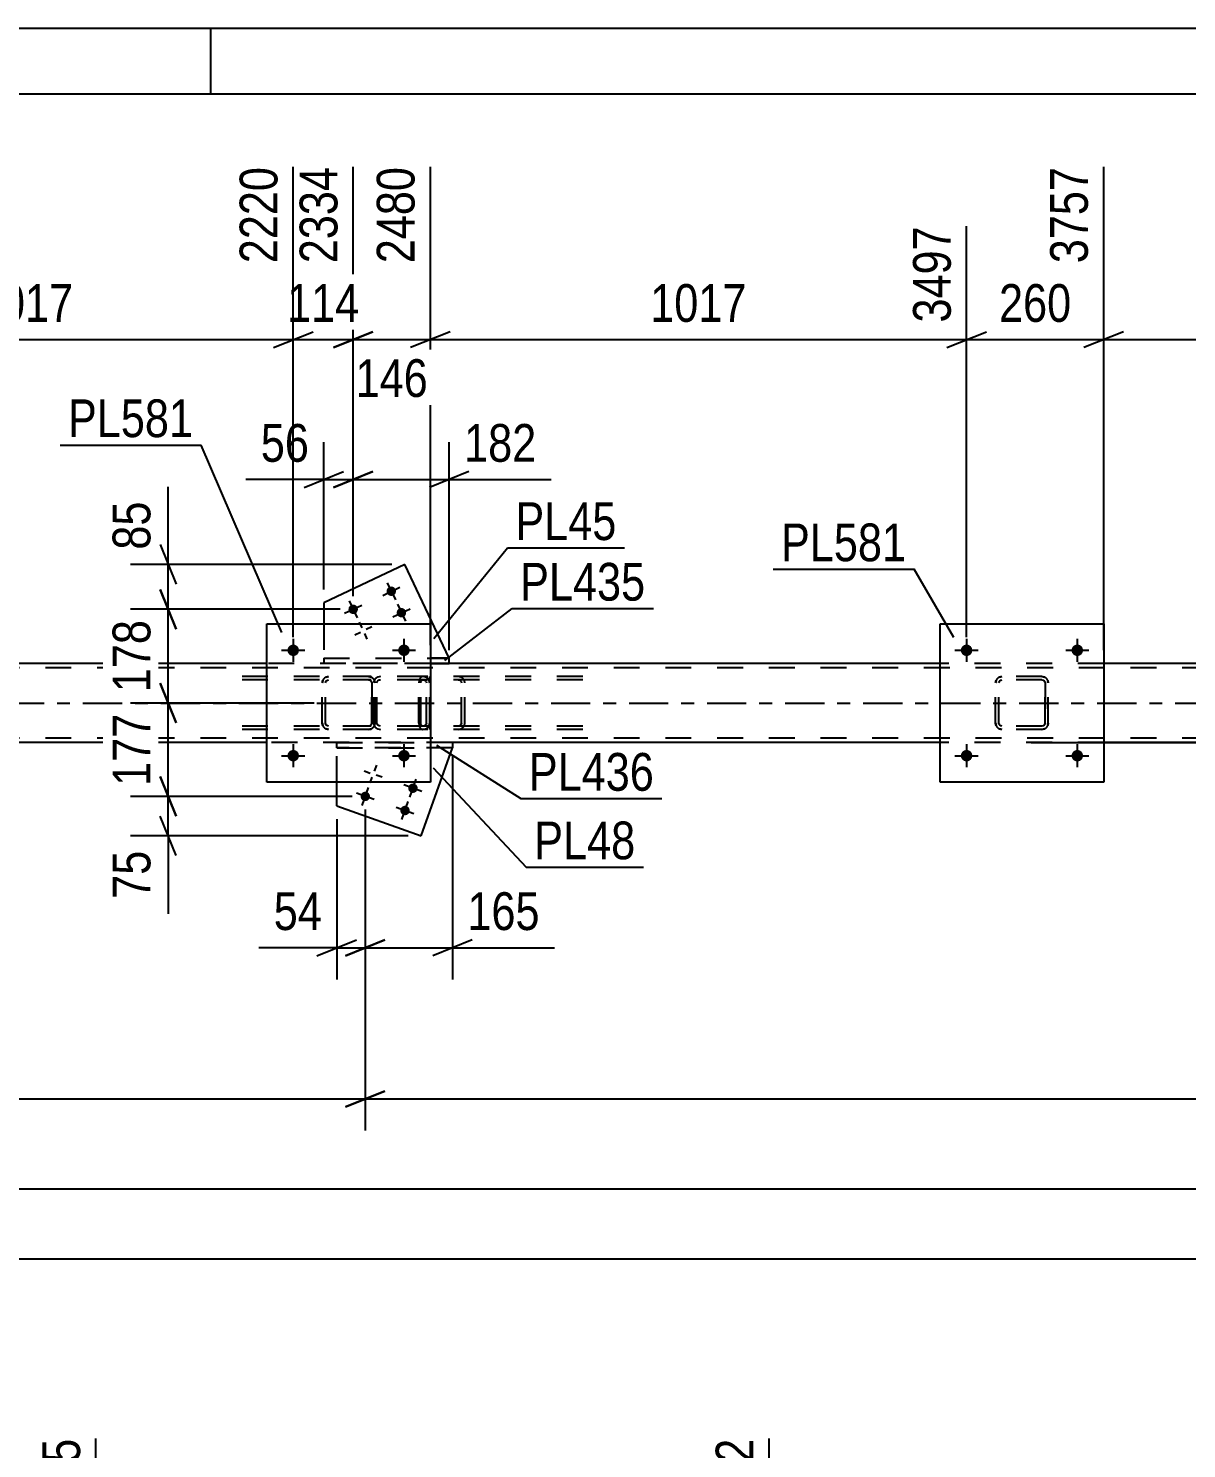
# Model space of a CAD drawing. Header units: millimetres. Extents: x -123 to 718, y -437 to 157.
# Drawn here: x 74.7 to 162.5, y 48.9 to 156.7 of the extents above; entities that cross this region are included whole.
import ezdxf

# ---------------------------------------------------------------- set-up
doc = ezdxf.new("R2010")
doc.units = ezdxf.units.MM
doc.linetypes.add('DXK_LINE_DOT2', pattern=[3.9198, 1.9599, -1.9599])
doc.linetypes.add('DXK_LINE_DOT3', pattern=[5.9187, 2.979, -0.9799, 0.9799, -0.9799])
doc.styles.add('Arial Narrow', font='ARIALN.TTF', dxfattribs={"height": 0.2})

# ---------------------------------------------------------------- blocks, each defined once
blk = doc.blocks.new('Unknown-232816598-1133')
at = {"color": 5, "linetype": 'Continuous'}
for p, q in [((718.5, 156.71), (-122.5, 156.71)), ((88.5, 151.71), (88.5, 156.71)), ((713.5, 151.71), (-117.5, 151.71))]:
    blk.add_line(p, q, dxfattribs=at)
blk = doc.blocks.new('Part-232816598-49757 - 6691')
at = {"color": 2, "linetype": 'Continuous'}
for p, q in [((92.75, 99.51), (92.75, 111.51)), ((92.75, 111.51), (105.15, 111.51)), ((105.15, 111.51), (105.15, 99.51)), ((105.15, 99.51), (92.75, 99.51))]:
    blk.add_line(p, q, dxfattribs=at)
blk = doc.blocks.new('Bolt-232816598-6723 - 6691')
at = {"linetype": 'Continuous'}
for points in [[(103.49, 99.16, -1), (104.17, 98.92, -1)], [(99.88, 98.54, -1), (100.55, 98.3, -1)], [(102.89, 97.47, -1), (103.57, 97.23, -1)]]:
    blk.add_hatch(color=1, dxfattribs=at).paths.add_polyline_path(points)
at = {"color": 1, "linetype": 'Continuous'}
for p, q in [((100.14, 100.35), (100.59, 100.19)), ((101.06, 100.79), (100.9, 100.34)), ((100.58, 99.44), (100.74, 99.89)), ((101.5, 99.87), (101.04, 100.03)), ((104.51, 98.8), (103.15, 99.29)), ((103.59, 98.37), (104.07, 99.72)), ((100.89, 98.18), (99.54, 98.66)), ((99.97, 97.74), (100.46, 99.1)), ((103.91, 97.11), (102.55, 97.59)), ((102.99, 96.67), (103.47, 98.03))]:
    blk.add_line(p, q, dxfattribs=at)
blk = doc.blocks.new('Bolt-232816598-6724 - 6691')
at = {"linetype": 'Continuous'}
for points in [[(102.51, 114.15, -1), (101.86, 113.84, -1)], [(99.62, 112.78, -1), (98.97, 112.47, -1)], [(103.28, 112.52, -1), (102.63, 112.21, -1)]]:
    blk.add_hatch(color=1, dxfattribs=at).paths.add_polyline_path(points)
at = {"color": 1, "linetype": 'Continuous'}
for p, q in [((101.54, 113.68), (102.84, 114.3)), ((101.88, 114.64), (102.5, 113.34)), ((98.99, 113.27), (99.6, 111.97)), ((98.65, 112.32), (99.95, 112.93)), ((102.31, 112.06), (103.61, 112.67)), ((102.65, 113.02), (103.27, 111.71)), ((99.76, 111.65), (99.96, 111.21)), ((100.72, 111.3), (100.28, 111.1)), ((99.42, 110.69), (99.85, 110.89)), ((100.37, 110.35), (100.17, 110.78))]:
    blk.add_line(p, q, dxfattribs=at)
blk = doc.blocks.new('Part-232816598-6920 - 6691')
at = {"color": 7, "linetype": 'DXK_LINE_DOT2'}
for p, q in [((104.3, 107.22), (104.28, 107.03)), ((104.28, 103.99), (104.28, 107.03)), ((104.36, 107.37), (104.3, 107.22)), ((104.45, 107.48), (104.36, 107.37)), ((104.42, 107.03), (104.43, 107.13)), ((104.42, 103.99), (104.42, 107.03)), ((104.43, 107.13), (104.46, 107.2)), ((104.55, 107.51), (104.45, 107.48)), ((104.46, 107.2), (104.5, 107.26)), ((104.5, 107.26), (104.55, 107.27)), ((116.71, 107.51), (104.55, 107.51)), ((116.71, 107.27), (104.55, 107.27)), ((105.1, 107.27), (105.1, 107.51)), ((107.46, 107.48), (107.27, 107.51)), ((107.27, 107.27), (107.36, 107.26)), ((107.36, 107.26), (107.45, 107.2)), ((107.45, 107.2), (107.5, 107.13)), ((107.5, 107.13), (107.52, 107.03)), ((107.52, 103.99), (107.52, 107.03)), ((107.77, 107.03), (107.73, 107.22)), ((107.77, 103.99), (107.77, 107.03)), ((104.28, 103.99), (104.3, 103.81)), ((104.3, 103.81), (104.36, 103.65)), ((104.36, 103.65), (104.45, 103.55)), ((104.43, 103.9), (104.42, 103.99)), ((104.46, 103.82), (104.43, 103.9)), ((104.45, 103.55), (104.55, 103.51)), ((104.5, 103.77), (104.46, 103.82)), ((104.55, 103.75), (104.5, 103.77)), ((116.71, 103.75), (104.55, 103.75)), ((116.71, 103.51), (104.55, 103.51)), ((105.1, 103.51), (105.1, 103.75)), ((107.36, 103.77), (107.27, 103.75)), ((107.27, 103.51), (107.46, 103.55)), ((107.45, 103.82), (107.36, 103.77)), ((107.5, 103.9), (107.45, 103.82)), ((107.52, 103.99), (107.5, 103.9)), ((107.73, 103.81), (107.77, 103.99))]:
    blk.add_line(p, q, dxfattribs=at)
for centre, start, end in [((107.28, 107.02), 23.8494, 68.8059), ((107.28, 104.01), 291.1941, 336.1506)]:
    blk.add_arc(centre, 0.492, start, end, dxfattribs=at)
blk = doc.blocks.new('Part-232816598-6743 - 6691')
at = {"color": 7, "linetype": 'DXK_LINE_DOT2'}
for p in [(106.83, 102.11), (98.05, 99.51)]:
    blk.add_line(p, (98.05, 102.11), dxfattribs=at)
at = {"color": 2, "linetype": 'Continuous'}
for p, q in [((104.46, 95.43), (106.83, 102.11)), ((98.05, 97.7), (98.05, 99.51)), ((98.05, 97.7), (104.46, 95.43))]:
    blk.add_line(p, q, dxfattribs=at)
blk = doc.blocks.new('Part-232816598-6748 - 6691')
at = {"color": 2, "linetype": 'Continuous'}
for p, q in [((103.22, 116.03), (97.07, 113.12)), ((106.58, 108.91), (103.22, 116.03)), ((97.07, 113.12), (97.07, 111.51))]:
    blk.add_line(p, q, dxfattribs=at)
at = {"color": 7, "linetype": 'DXK_LINE_DOT2'}
for p, q in [((97.07, 111.51), (97.07, 108.91)), ((97.07, 108.91), (106.58, 108.91))]:
    blk.add_line(p, q, dxfattribs=at)
blk = doc.blocks.new('Part-232816598-6881 - 6691')
at = {"color": 7, "linetype": 'DXK_LINE_DOT2'}
for p, q in [((98.05, 102.11), (98.05, 102.51)), ((98.05, 102.51), (105.15, 102.51)), ((98.05, 102.11), (105.15, 102.11))]:
    blk.add_line(p, q, dxfattribs=at)
at = {"color": 2, "linetype": 'Continuous'}
for p, q in [((106.83, 102.51), (105.15, 102.51)), ((106.83, 102.51), (106.83, 102.11)), ((106.83, 102.11), (105.15, 102.11))]:
    blk.add_line(p, q, dxfattribs=at)
blk = doc.blocks.new('Part-232816598-6886 - 6691')
at = {"color": 7, "linetype": 'DXK_LINE_DOT2'}
for p, q in [((97.07, 108.91), (97.07, 108.51)), ((97.07, 108.91), (105.15, 108.91)), ((105.15, 108.51), (97.07, 108.51))]:
    blk.add_line(p, q, dxfattribs=at)
at = {"color": 2, "linetype": 'Continuous'}
for p, q in [((106.58, 108.91), (105.15, 108.91)), ((106.58, 108.51), (106.58, 108.91)), ((105.15, 108.51), (106.58, 108.51))]:
    blk.add_line(p, q, dxfattribs=at)
blk = doc.blocks.new('Part-232816598-49758 - 6691')
at = {"color": 7, "linetype": 'DXK_LINE_DOT2'}
for p, q in [((148.03, 107.03), (148.07, 107.22)), ((148.07, 107.22), (148.03, 107.03)), ((148.03, 103.99), (148.03, 107.03)), ((148.03, 103.99), (148.03, 107.03)), ((148.27, 107.03), (148.29, 107.12)), ((148.27, 103.99), (148.27, 107.03)), ((148.27, 103.99), (148.27, 107.03)), ((148.29, 107.12), (148.34, 107.2)), ((148.33, 107.48), (148.51, 107.51)), ((148.51, 107.51), (148.33, 107.48)), ((148.34, 107.2), (148.42, 107.25)), ((148.42, 107.25), (148.51, 107.27)), ((151.55, 107.51), (148.51, 107.51)), ((151.55, 107.27), (148.51, 107.27)), ((151.55, 107.51), (151.73, 107.48)), ((151.73, 107.48), (151.55, 107.51)), ((151.55, 107.27), (151.64, 107.25)), ((151.64, 107.25), (151.72, 107.2)), ((151.72, 107.2), (151.77, 107.12)), ((151.77, 107.12), (151.79, 107.03)), ((151.79, 103.99), (151.79, 107.03)), ((151.79, 107.03), (151.79, 103.99)), ((151.99, 107.22), (152.03, 107.03)), ((152.03, 107.03), (151.99, 107.22)), ((152.03, 103.99), (152.03, 107.03)), ((152.03, 103.99), (152.03, 107.03)), ((148.07, 103.81), (148.03, 103.99)), ((148.03, 103.99), (148.07, 103.81)), ((148.29, 103.9), (148.27, 103.99)), ((148.34, 103.82), (148.29, 103.9)), ((148.51, 103.51), (148.33, 103.55)), ((148.33, 103.55), (148.51, 103.51)), ((148.42, 103.77), (148.34, 103.82)), ((148.51, 103.75), (148.42, 103.77)), ((151.55, 103.75), (148.51, 103.75)), ((151.55, 103.51), (148.51, 103.51)), ((151.64, 103.77), (151.55, 103.75)), ((151.73, 103.55), (151.55, 103.51)), ((151.55, 103.51), (151.73, 103.55)), ((151.72, 103.82), (151.64, 103.77)), ((151.77, 103.9), (151.72, 103.82)), ((151.79, 103.99), (151.77, 103.9)), ((152.03, 103.99), (151.99, 103.81)), ((151.99, 103.81), (152.03, 103.99))]:
    blk.add_line(p, q, dxfattribs=at)
at = {"color": 7, "linetype": 'DXK_LINE_DOT3'}
blk.add_line((150.03, 105.51), (150.03, 105.51), dxfattribs=at)
at = {"color": 7, "linetype": 'DXK_LINE_DOT2'}
for centre, start, end in [((148.51, 107.03), 112.5, 157.5), ((148.51, 107.03), 112.5, 157.5), ((151.55, 107.03), 22.5, 67.5), ((151.55, 107.03), 22.5, 67.5), ((148.51, 103.99), 202.5, 247.5), ((148.51, 103.99), 202.5, 247.5), ((151.55, 103.99), 292.5, 337.5), ((151.55, 103.99), 292.5, 337.5)]:
    blk.add_arc(centre, 0.48, start, end, dxfattribs=at)
blk = doc.blocks.new('Part-232816598-49756 - 6691')
at = {"color": 7, "linetype": 'DXK_LINE_DOT2'}
for p, q in [((96.95, 107.03), (96.99, 107.22)), ((96.99, 107.22), (96.95, 107.03)), ((96.95, 103.99), (96.95, 107.03)), ((96.95, 103.99), (96.95, 107.03)), ((97.19, 107.03), (97.21, 107.12)), ((97.19, 103.99), (97.19, 107.03)), ((97.19, 103.99), (97.19, 107.03)), ((97.21, 107.12), (97.26, 107.2)), ((97.25, 107.48), (97.43, 107.51)), ((97.43, 107.51), (97.25, 107.48)), ((97.26, 107.2), (97.34, 107.25)), ((97.34, 107.25), (97.43, 107.27)), ((100.47, 107.51), (97.43, 107.51)), ((100.47, 107.27), (97.43, 107.27)), ((100.47, 107.51), (100.65, 107.48)), ((100.65, 107.48), (100.47, 107.51)), ((100.47, 107.27), (100.56, 107.25)), ((100.56, 107.25), (100.64, 107.2)), ((100.64, 107.2), (100.69, 107.12)), ((100.69, 107.12), (100.71, 107.03)), ((100.71, 103.99), (100.71, 107.03)), ((100.71, 107.03), (100.71, 103.99)), ((100.91, 107.22), (100.95, 107.03)), ((100.95, 107.03), (100.91, 107.22)), ((100.95, 103.99), (100.95, 107.03)), ((100.95, 103.99), (100.95, 107.03)), ((96.99, 103.81), (96.95, 103.99)), ((96.95, 103.99), (96.99, 103.81)), ((97.21, 103.9), (97.19, 103.99)), ((97.26, 103.82), (97.21, 103.9)), ((97.43, 103.51), (97.25, 103.55)), ((97.25, 103.55), (97.43, 103.51)), ((97.34, 103.77), (97.26, 103.82)), ((97.43, 103.75), (97.34, 103.77)), ((100.47, 103.75), (97.43, 103.75)), ((100.47, 103.51), (97.43, 103.51)), ((100.56, 103.77), (100.47, 103.75)), ((100.65, 103.55), (100.47, 103.51)), ((100.47, 103.51), (100.65, 103.55)), ((100.64, 103.82), (100.56, 103.77)), ((100.69, 103.9), (100.64, 103.82)), ((100.71, 103.99), (100.69, 103.9)), ((100.95, 103.99), (100.91, 103.81)), ((100.91, 103.81), (100.95, 103.99))]:
    blk.add_line(p, q, dxfattribs=at)
at = {"color": 7, "linetype": 'DXK_LINE_DOT3'}
blk.add_line((98.95, 105.51), (98.95, 105.51), dxfattribs=at)
at = {"color": 7, "linetype": 'DXK_LINE_DOT2'}
for centre, start, end in [((97.43, 107.03), 112.5, 157.5), ((97.43, 107.03), 112.5, 157.5), ((100.47, 107.03), 22.5, 67.5), ((100.47, 107.03), 22.5, 67.5), ((97.43, 103.99), 202.5, 247.5), ((97.43, 103.99), 202.5, 247.5), ((100.47, 103.99), 292.5, 337.5), ((100.47, 103.99), 292.5, 337.5)]:
    blk.add_arc(centre, 0.48, start, end, dxfattribs=at)
blk = doc.blocks.new('Part-232816598-6810 - 6691')
at = {"color": 7, "linetype": 'DXK_LINE_DOT2'}
for p, q in [((293.5, 108.19), (5.93, 108.19)), ((106.58, 108.51), (92.75, 108.51)), ((156.23, 108.51), (143.83, 108.51)), ((293.5, 102.83), (5.93, 102.83)), ((106.83, 102.51), (92.75, 102.51)), ((156.23, 102.51), (143.83, 102.51))]:
    blk.add_line(p, q, dxfattribs=at)
at = {"color": 2, "linetype": 'Continuous'}
for p, q in [((92.75, 108.51), (54.07, 108.51)), ((143.83, 108.51), (106.58, 108.51)), ((194.91, 108.51), (156.23, 108.51)), ((92.75, 102.51), (54.07, 102.51)), ((143.83, 102.51), (106.83, 102.51)), ((194.91, 102.51), (156.23, 102.51))]:
    blk.add_line(p, q, dxfattribs=at)
at = {"color": 7, "linetype": 'DXK_LINE_DOT3'}
blk.add_line((-4.07, 105.51), (303.5, 105.51), dxfattribs=at)
blk = doc.blocks.new('Part-232816598-6928 - 6691')
at = {"color": 7, "linetype": 'DXK_LINE_DOT2'}
for p, q in [((104.59, 107.51), (90.33, 107.51)), ((104.59, 107.27), (90.33, 107.27)), ((100.88, 107.22), (100.84, 107.03)), ((100.84, 103.99), (100.84, 107.03)), ((101.1, 107.03), (101.12, 107.13)), ((101.1, 103.99), (101.1, 107.03)), ((101.12, 107.13), (101.17, 107.2)), ((101.36, 107.51), (101.16, 107.48)), ((101.17, 107.2), (101.26, 107.26)), ((101.26, 107.26), (101.36, 107.27)), ((104.79, 107.48), (104.59, 107.51)), ((104.59, 107.27), (104.69, 107.26)), ((104.69, 107.26), (104.77, 107.2)), ((104.77, 107.2), (104.83, 107.13)), ((104.83, 107.13), (104.85, 107.03)), ((104.85, 103.99), (104.85, 107.03)), ((105.1, 107.03), (105.06, 107.22)), ((105.1, 103.99), (105.1, 107.03)), ((104.59, 103.75), (90.33, 103.75)), ((104.59, 103.51), (90.33, 103.51)), ((100.84, 103.99), (100.88, 103.81)), ((101.12, 103.9), (101.1, 103.99)), ((101.17, 103.82), (101.12, 103.9)), ((101.16, 103.55), (101.36, 103.51)), ((101.26, 103.77), (101.17, 103.82)), ((101.36, 103.75), (101.26, 103.77)), ((104.69, 103.77), (104.59, 103.75)), ((104.59, 103.51), (104.79, 103.55)), ((104.77, 103.82), (104.69, 103.77)), ((104.83, 103.9), (104.77, 103.82)), ((104.85, 103.99), (104.83, 103.9)), ((105.06, 103.81), (105.1, 103.99))]:
    blk.add_line(p, q, dxfattribs=at)
for centre, start, end in [((101.34, 107.01), 110.7583, 155.68), ((104.61, 107.01), 24.32, 69.2417), ((101.34, 104.01), 204.32, 249.2417), ((104.61, 104.01), 290.7583, 335.68)]:
    blk.add_arc(centre, 0.496, start, end, dxfattribs=at)
blk = doc.blocks.new('Part-232816598-49759 - 6691')
at = {"color": 2, "linetype": 'Continuous'}
for p, q in [((143.83, 99.51), (143.83, 111.51)), ((143.83, 111.51), (156.23, 111.51)), ((156.23, 111.51), (156.23, 99.51)), ((156.23, 99.51), (143.83, 99.51))]:
    blk.add_line(p, q, dxfattribs=at)
blk = doc.blocks.new('Bolt-232816598-49782 - 6691')
at = {"linetype": 'Continuous'}
for points in [[(95.19, 101.51, -1), (94.31, 101.51, -1)], [(103.59, 101.51, -1), (102.71, 101.51, -1)]]:
    blk.add_hatch(color=1, dxfattribs=at).paths.add_polyline_path(points)
at = {"color": 1, "linetype": 'Continuous'}
for p, q in [((93.87, 101.51), (95.63, 101.51)), ((94.75, 102.39), (94.75, 100.63)), ((102.27, 101.51), (104.03, 101.51)), ((103.15, 102.39), (103.15, 100.63))]:
    blk.add_line(p, q, dxfattribs=at)
blk = doc.blocks.new('Bolt-232816598-49783 - 6691')
at = {"linetype": 'Continuous'}
for points in [[(95.19, 109.51, -1), (94.31, 109.51, -1)], [(103.59, 109.51, -1), (102.71, 109.51, -1)]]:
    blk.add_hatch(color=1, dxfattribs=at).paths.add_polyline_path(points)
at = {"color": 1, "linetype": 'Continuous'}
for p, q in [((94.75, 110.39), (94.75, 108.63)), ((103.15, 110.39), (103.15, 108.63)), ((93.87, 109.51), (95.63, 109.51)), ((102.27, 109.51), (104.03, 109.51))]:
    blk.add_line(p, q, dxfattribs=at)
blk = doc.blocks.new('Bolt-232816598-49784 - 6691')
at = {"linetype": 'Continuous'}
for points in [[(146.27, 101.51, -1), (145.39, 101.51, -1)], [(154.67, 101.51, -1), (153.79, 101.51, -1)]]:
    blk.add_hatch(color=1, dxfattribs=at).paths.add_polyline_path(points)
at = {"color": 1, "linetype": 'Continuous'}
for p, q in [((144.95, 101.51), (146.71, 101.51)), ((145.83, 102.39), (145.83, 100.63)), ((153.35, 101.51), (155.11, 101.51)), ((154.23, 102.39), (154.23, 100.63))]:
    blk.add_line(p, q, dxfattribs=at)
blk = doc.blocks.new('Bolt-232816598-49785 - 6691')
at = {"linetype": 'Continuous'}
for points in [[(146.27, 109.51, -1), (145.39, 109.51, -1)], [(154.67, 109.51, -1), (153.79, 109.51, -1)]]:
    blk.add_hatch(color=1, dxfattribs=at).paths.add_polyline_path(points)
at = {"color": 1, "linetype": 'Continuous'}
for p, q in [((145.83, 110.39), (145.83, 108.63)), ((154.23, 110.39), (154.23, 108.63)), ((144.95, 109.51), (146.71, 109.51)), ((153.35, 109.51), (155.11, 109.51))]:
    blk.add_line(p, q, dxfattribs=at)
blk = doc.blocks.new('StraightDimension-232816598-64156 - 6691')
at = {"color": 7, "linetype": 'Continuous'}
for p, q in [((105.15, 109.91), (105.15, 146.2)), ((145.83, 110.51), (145.83, 141.7)), ((106.65, 133.69), (103.65, 132.49)), ((144.33, 132.49), (147.33, 133.69)), ((105.15, 133.09), (145.83, 133.09))]:
    blk.add_line(p, q, dxfattribs=at)
at = {"color": 0}
blk.add_wipeout([(129.75, 133.84), (129.75, 138.04), (121.23, 138.04), (121.23, 133.84)], dxfattribs=at)
at = {"color": 3, "style": 'Arial Narrow'}
blk.add_text('1017', height=2.863, dxfattribs=at).set_placement((121.83, 134.44))
at = {"color": 0, "linetype": 'Continuous'}
blk.add_wipeout([(145.23, 142.3), (141.03, 142.3), (141.03, 133.79), (145.23, 133.79)], dxfattribs=at)
at = {"color": 3, "linetype": 'Continuous', "style": 'Arial Narrow'}
blk.add_text('3497', height=2.863, rotation=90.0002, dxfattribs=at).set_placement((144.63, 134.39))
blk = doc.blocks.new('StraightDimension-232816598-13494 - 6691')
at = {"color": 7, "linetype": 'Continuous'}
for p, q in [((100.21, 97.42), (100.21, 73.06)), ((101.71, 76.06), (98.71, 74.86)), ((100.21, 75.46), (661.75, 75.46))]:
    blk.add_line(p, q, dxfattribs=at)
blk = doc.blocks.new('StraightDimension-232816598-7071 - 6691')
at = {"color": 7, "linetype": 'Continuous'}
for p, q in [((99.3, 113.62), (99.3, 125.32)), ((106.58, 109.51), (106.58, 125.32)), ((97.8, 121.87), (100.8, 123.07)), ((108.08, 123.07), (105.08, 121.87)), ((99.3, 122.47), (106.58, 122.47)), ((106.58, 122.47), (114.32, 122.47)), ((106.58, 122.47), (114.32, 122.47))]:
    blk.add_line(p, q, dxfattribs=at)
at = {"color": 0}
blk.add_wipeout([(113.79, 123.22), (113.79, 127.42), (107.11, 127.42), (107.11, 123.22)], dxfattribs=at)
at = {"color": 3, "style": 'Arial Narrow'}
blk.add_text('182', height=2.863, dxfattribs=at).set_placement((107.71, 123.82))
blk = doc.blocks.new('StraightDimension-232816598-7081 - 6691')
at = {"color": 7, "linetype": 'Continuous'}
for p, q in [((97.07, 114.12), (97.07, 125.32)), ((99.3, 113.62), (99.3, 125.32)), ((95.57, 121.87), (98.57, 123.07)), ((100.8, 123.07), (97.8, 121.87)), ((97.07, 122.47), (91.16, 122.47)), ((97.07, 122.47), (91.16, 122.47)), ((97.07, 122.47), (99.3, 122.47))]:
    blk.add_line(p, q, dxfattribs=at)
at = {"color": 0}
blk.add_wipeout([(96.55, 123.22), (96.55, 127.42), (91.69, 127.42), (91.69, 123.22)], dxfattribs=at)
at = {"color": 3, "style": 'Arial Narrow'}
blk.add_text('56', height=2.863, dxfattribs=at).set_placement((92.29, 123.82))
blk = doc.blocks.new('StraightDimension-232816598-7092 - 6691')
at = {"color": 7, "linetype": 'Continuous'}
for p, q in [((100.21, 97.42), (100.21, 84.53)), ((98.05, 96.7), (98.05, 84.53)), ((96.55, 86.33), (99.55, 87.53)), ((101.71, 87.53), (98.71, 86.33)), ((98.05, 86.93), (92.14, 86.93)), ((98.05, 86.93), (92.14, 86.93)), ((98.05, 86.93), (100.21, 86.93))]:
    blk.add_line(p, q, dxfattribs=at)
at = {"color": 0}
blk.add_wipeout([(97.53, 87.68), (97.53, 91.88), (92.67, 91.88), (92.67, 87.68)], dxfattribs=at)
at = {"color": 3, "style": 'Arial Narrow'}
blk.add_text('54', height=2.863, dxfattribs=at).set_placement((93.27, 88.28))
blk = doc.blocks.new('StraightDimension-232816598-7102 - 6691')
at = {"color": 7, "linetype": 'Continuous'}
for p, q in [((106.83, 101.51), (106.83, 84.53)), ((100.21, 97.42), (100.21, 84.53)), ((98.71, 86.33), (101.71, 87.53)), ((108.33, 87.53), (105.33, 86.33)), ((100.21, 86.93), (106.83, 86.93)), ((106.83, 86.93), (114.57, 86.93)), ((106.83, 86.93), (114.57, 86.93))]:
    blk.add_line(p, q, dxfattribs=at)
at = {"color": 0}
blk.add_wipeout([(114.04, 87.68), (114.04, 91.88), (107.36, 91.88), (107.36, 87.68)], dxfattribs=at)
at = {"color": 3, "style": 'Arial Narrow'}
blk.add_text('165', height=2.863, dxfattribs=at).set_placement((107.96, 88.28))
blk = doc.blocks.new('StraightDimension-232816598-7278 - 6691')
at = {"color": 7, "linetype": 'Continuous'}
blk.add_line((5.13, 63.32), (661.75, 63.32), dxfattribs=at)
blk = doc.blocks.new('StraightDimension-232816598-13380 - 6691')
at = {"color": 7, "linetype": 'Continuous'}
blk.add_line((5.93, 68.64), (661.75, 68.64), dxfattribs=at)
blk = doc.blocks.new('StraightDimension-232816598-13495 - 6691')
at = {"color": 7, "linetype": 'Continuous'}
for p, q in [((100.21, 97.42), (100.21, 73.06)), ((14.12, 91.3), (14.12, 73.06)), ((15.62, 76.06), (12.62, 74.86)), ((14.12, 75.46), (100.21, 75.46)), ((98.71, 74.86), (101.71, 76.06))]:
    blk.add_line(p, q, dxfattribs=at)
at = {"color": 0}
blk.add_wipeout([(61.43, 76.21), (61.43, 80.41), (52.91, 80.41), (52.91, 76.21)], dxfattribs=at)
at = {"color": 3, "style": 'Arial Narrow'}
blk.add_text('2152', height=2.863, dxfattribs=at).set_placement((53.51, 76.81))
blk = doc.blocks.new('StraightDimension-232816598-13564 - 6691')
at = {"color": 7, "linetype": 'Continuous'}
for p, q in [((288.47, 104.01), (289.67, 101.01)), ((289.67, 100.61), (288.47, 103.61)), ((150.72, 102.51), (291.47, 102.51)), ((289.07, 102.11), (289.07, 102.51)), ((292.5, 102.11), (286.22, 102.11)), ((289.07, 102.11), (289.07, 96.21)), ((289.07, 102.11), (289.07, 96.21))]:
    blk.add_line(p, q, dxfattribs=at)
at = {"color": 0}
blk.add_wipeout([(288.32, 101.59), (284.12, 101.59), (284.12, 96.73), (288.32, 96.73)], dxfattribs=at)
at = {"color": 3, "style": 'Arial Narrow'}
blk.add_text('10', height=2.863, rotation=90.0002, dxfattribs=at).set_placement((287.72, 97.33))
blk = doc.blocks.new('StraightDimension-232816598-48650 - 6691')
at = {"color": 7, "linetype": 'Continuous'}
for p, q in [((85.26, 116.03), (85.26, 121.93)), ((85.26, 116.03), (85.26, 121.93)), ((84.66, 117.53), (85.86, 114.53)), ((102.22, 116.03), (82.41, 116.03)), ((85.26, 112.62), (85.26, 116.03)), ((85.86, 111.12), (84.66, 114.12)), ((98.3, 112.62), (82.41, 112.62))]:
    blk.add_line(p, q, dxfattribs=at)
at = {"color": 0}
blk.add_wipeout([(84.51, 121.41), (80.31, 121.41), (80.31, 116.55), (84.51, 116.55)], dxfattribs=at)
at = {"color": 3, "style": 'Arial Narrow'}
blk.add_text('85', height=2.863, rotation=90.0002, dxfattribs=at).set_placement((83.91, 117.15))
blk = doc.blocks.new('StraightDimension-232816598-48651 - 6691')
at = {"color": 7, "linetype": 'Continuous'}
for p, q in [((84.66, 114.12), (85.86, 111.12)), ((98.3, 112.62), (82.41, 112.62)), ((85.26, 105.51), (85.26, 112.62)), ((85.86, 104.01), (84.66, 107.01)), ((96.34, 105.51), (82.41, 105.51))]:
    blk.add_line(p, q, dxfattribs=at)
at = {"color": 0}
blk.add_wipeout([(84.51, 112.41), (80.31, 112.41), (80.31, 105.73), (84.51, 105.73)], dxfattribs=at)
at = {"color": 3, "style": 'Arial Narrow'}
blk.add_text('178', height=2.863, rotation=90.0002, dxfattribs=at).set_placement((83.91, 106.33))
blk = doc.blocks.new('StraightDimension-232816598-48652 - 6691')
at = {"color": 7, "linetype": 'Continuous'}
for p, q in [((84.66, 107.01), (85.86, 104.01)), ((96.34, 105.51), (82.41, 105.51)), ((85.26, 98.42), (85.26, 105.51)), ((85.86, 96.92), (84.66, 99.92)), ((99.21, 98.42), (82.41, 98.42))]:
    blk.add_line(p, q, dxfattribs=at)
at = {"color": 0}
blk.add_wipeout([(84.51, 105.31), (80.31, 105.31), (80.31, 98.62), (84.51, 98.62)], dxfattribs=at)
at = {"color": 3, "style": 'Arial Narrow'}
blk.add_text('177', height=2.863, rotation=90.0002, dxfattribs=at).set_placement((83.91, 99.22))
blk = doc.blocks.new('StraightDimension-232816598-48653 - 6691')
at = {"color": 7, "linetype": 'Continuous'}
for p, q in [((84.66, 99.92), (85.86, 96.92)), ((99.21, 98.42), (82.41, 98.42)), ((85.26, 95.43), (85.26, 98.42)), ((85.86, 93.93), (84.66, 96.93)), ((103.46, 95.43), (82.41, 95.43)), ((85.26, 95.43), (85.26, 89.52)), ((85.26, 95.43), (85.26, 89.52))]:
    blk.add_line(p, q, dxfattribs=at)
at = {"color": 0}
blk.add_wipeout([(84.51, 94.9), (80.31, 94.9), (80.31, 90.05), (84.51, 90.05)], dxfattribs=at)
at = {"color": 3, "style": 'Arial Narrow'}
blk.add_text('75', height=2.863, rotation=90.0002, dxfattribs=at).set_placement((83.91, 90.65))
blk = doc.blocks.new('StraightDimension-232816598-64154 - 6691')
at = {"color": 7, "linetype": 'Continuous'}
for p, q in [((156.23, 109.51), (156.23, 146.2)), ((196.91, 110.51), (196.91, 141.7)), ((157.73, 133.69), (154.73, 132.49)), ((195.41, 132.49), (198.41, 133.69)), ((156.23, 133.09), (196.91, 133.09))]:
    blk.add_line(p, q, dxfattribs=at)
at = {"color": 0}
blk.add_wipeout([(180.83, 133.84), (180.83, 138.04), (172.31, 138.04), (172.31, 133.84)], dxfattribs=at)
at = {"color": 3, "style": 'Arial Narrow'}
blk.add_text('1017', height=2.863, dxfattribs=at).set_placement((172.91, 134.44))
at = {"color": 0, "linetype": 'Continuous'}
blk.add_wipeout([(196.31, 142.3), (192.11, 142.3), (192.11, 133.79), (196.31, 133.79)], dxfattribs=at)
at = {"color": 3, "linetype": 'Continuous', "style": 'Arial Narrow'}
blk.add_text('4774', height=2.863, rotation=90.0002, dxfattribs=at).set_placement((195.71, 134.39))
blk = doc.blocks.new('StraightDimension-232816598-64155 - 6691')
at = {"color": 7, "linetype": 'Continuous'}
for p, q in [((156.23, 109.51), (156.23, 146.2)), ((145.83, 110.51), (145.83, 141.7)), ((144.33, 132.49), (147.33, 133.69)), ((157.73, 133.69), (154.73, 132.49)), ((145.83, 133.09), (156.23, 133.09))]:
    blk.add_line(p, q, dxfattribs=at)
at = {"color": 0}
blk.add_wipeout([(154.37, 133.84), (154.37, 138.04), (147.69, 138.04), (147.69, 133.84)], dxfattribs=at)
at = {"color": 3, "style": 'Arial Narrow'}
blk.add_text('260', height=2.863, dxfattribs=at).set_placement((148.29, 134.44))
at = {"color": 0, "linetype": 'Continuous'}
blk.add_wipeout([(155.63, 146.8), (151.43, 146.8), (151.43, 138.29), (155.63, 138.29)], dxfattribs=at)
at = {"color": 3, "linetype": 'Continuous', "style": 'Arial Narrow'}
blk.add_text('3757', height=2.863, rotation=90.0002, dxfattribs=at).set_placement((155.03, 138.89))
blk = doc.blocks.new('StraightDimension-232816598-64157 - 6691')
at = {"color": 7, "linetype": 'Continuous'}
for p, q in [((99.3, 113.62), (99.3, 146.2)), ((105.15, 109.91), (105.15, 146.2)), ((97.8, 132.49), (100.8, 133.69)), ((106.65, 133.69), (103.65, 132.49)), ((99.3, 133.09), (105.15, 133.09))]:
    blk.add_line(p, q, dxfattribs=at)
at = {"color": 0, "linetype": 'Continuous'}
blk.add_wipeout([(104.55, 146.8), (100.35, 146.8), (100.35, 138.29), (104.55, 138.29)], dxfattribs=at)
at = {"color": 3, "linetype": 'Continuous', "style": 'Arial Narrow'}
blk.add_text('2480', height=2.863, rotation=90.0002, dxfattribs=at).set_placement((103.95, 138.89))
at = {"color": 0}
blk.add_wipeout([(105.57, 128.14), (105.57, 132.34), (98.88, 132.34), (98.88, 128.14)], dxfattribs=at)
at = {"color": 3, "style": 'Arial Narrow'}
blk.add_text('146', height=2.863, dxfattribs=at).set_placement((99.48, 128.74))
blk = doc.blocks.new('StraightDimension-232816598-64158 - 6691')
at = {"color": 7, "linetype": 'Continuous'}
for p, q in [((94.75, 110.51), (94.75, 146.2)), ((99.3, 113.62), (99.3, 146.2)), ((93.25, 132.49), (96.25, 133.69)), ((100.8, 133.69), (97.8, 132.49)), ((94.75, 133.09), (99.3, 133.09))]:
    blk.add_line(p, q, dxfattribs=at)
at = {"color": 0}
blk.add_wipeout([(100.37, 133.84), (100.37, 138.04), (93.68, 138.04), (93.68, 133.84)], dxfattribs=at)
at = {"color": 3, "style": 'Arial Narrow'}
blk.add_text('114', height=2.863, dxfattribs=at).set_placement((94.28, 134.44))
at = {"color": 0, "linetype": 'Continuous'}
blk.add_wipeout([(98.7, 146.8), (94.5, 146.8), (94.5, 138.29), (98.7, 138.29)], dxfattribs=at)
at = {"color": 3, "linetype": 'Continuous', "style": 'Arial Narrow'}
blk.add_text('2334', height=2.863, rotation=90.0002, dxfattribs=at).set_placement((98.1, 138.89))
blk = doc.blocks.new('StraightDimension-232816598-64159 - 6691')
at = {"color": 7, "linetype": 'Continuous'}
for p, q in [((54.07, 109.51), (54.07, 146.2)), ((94.75, 110.51), (94.75, 146.2)), ((55.57, 133.69), (52.57, 132.49)), ((93.25, 132.49), (96.25, 133.69)), ((54.07, 133.09), (94.75, 133.09))]:
    blk.add_line(p, q, dxfattribs=at)
at = {"color": 0, "linetype": 'Continuous'}
blk.add_wipeout([(94.15, 146.8), (89.95, 146.8), (89.95, 138.29), (94.15, 138.29)], dxfattribs=at)
at = {"color": 0}
blk.add_wipeout([(78.67, 133.84), (78.67, 138.04), (70.15, 138.04), (70.15, 133.84)], dxfattribs=at)
at = {"color": 3, "linetype": 'Continuous', "style": 'Arial Narrow'}
blk.add_text('2220', height=2.863, rotation=90.0002, dxfattribs=at).set_placement((93.55, 138.89))
at = {"color": 3, "style": 'Arial Narrow'}
blk.add_text('1017', height=2.863, dxfattribs=at).set_placement((70.75, 134.44))
blk = doc.blocks.new('StraightDimension-232816598-65731 - 5056')
at = {"color": 7, "linetype": 'Continuous'}
for p, q in [((79.78, 11.77), (79.78, 49.68)), ((28.7, 11.84), (28.7, 47.86)), ((30.2, 41.67), (27.2, 40.47)), ((28.7, 41.07), (79.78, 41.07)), ((78.28, 40.47), (81.28, 41.67))]:
    blk.add_line(p, q, dxfattribs=at)
at = {"color": 0}
blk.add_wipeout([(58.49, 41.82), (58.49, 46.02), (49.98, 46.02), (49.98, 41.82)], dxfattribs=at)
at = {"color": 3, "style": 'Arial Narrow'}
blk.add_text('1277', height=2.863, dxfattribs=at).set_placement((50.58, 42.42))
at = {"color": 0, "linetype": 'Continuous'}
blk.add_wipeout([(79.18, 50.28), (74.98, 50.28), (74.98, 41.77), (79.18, 41.77)], dxfattribs=at)
at = {"color": 3, "linetype": 'Continuous', "style": 'Arial Narrow'}
blk.add_text('2275', height=2.863, rotation=90.0002, dxfattribs=at).set_placement((78.58, 42.37))
blk = doc.blocks.new('StraightDimension-232816598-65729 - 5056')
at = {"color": 7, "linetype": 'Continuous'}
for p, q in [((130.86, 11.77), (130.86, 49.68)), ((181.94, 11.77), (181.94, 49.68)), ((132.36, 41.67), (129.36, 40.47)), ((130.86, 41.07), (181.94, 41.07)), ((180.44, 40.47), (183.44, 41.67))]:
    blk.add_line(p, q, dxfattribs=at)
at = {"color": 0}
blk.add_wipeout([(160.65, 41.82), (160.65, 46.02), (152.14, 46.02), (152.14, 41.82)], dxfattribs=at)
at = {"color": 3, "style": 'Arial Narrow'}
blk.add_text('1277', height=2.863, dxfattribs=at).set_placement((152.74, 42.42))
at = {"color": 0, "linetype": 'Continuous'}
blk.add_wipeout([(181.34, 50.28), (177.14, 50.28), (177.14, 41.77), (181.34, 41.77)], dxfattribs=at)
at = {"color": 3, "linetype": 'Continuous', "style": 'Arial Narrow'}
blk.add_text('4829', height=2.863, rotation=90.0002, dxfattribs=at).set_placement((180.74, 42.37))
blk = doc.blocks.new('StraightDimension-232816598-65730 - 5056')
at = {"color": 7, "linetype": 'Continuous'}
for p, q in [((79.78, 11.77), (79.78, 49.68)), ((130.86, 11.77), (130.86, 49.68)), ((81.28, 41.67), (78.28, 40.47)), ((79.78, 41.07), (130.86, 41.07)), ((129.36, 40.47), (132.36, 41.67))]:
    blk.add_line(p, q, dxfattribs=at)
at = {"color": 0}
blk.add_wipeout([(109.57, 41.82), (109.57, 46.02), (101.06, 46.02), (101.06, 41.82)], dxfattribs=at)
at = {"color": 3, "style": 'Arial Narrow'}
blk.add_text('1277', height=2.863, dxfattribs=at).set_placement((101.66, 42.42))
at = {"color": 0, "linetype": 'Continuous'}
blk.add_wipeout([(130.26, 50.28), (126.06, 50.28), (126.06, 41.77), (130.26, 41.77)], dxfattribs=at)
at = {"color": 3, "linetype": 'Continuous', "style": 'Arial Narrow'}
blk.add_text('3552', height=2.863, rotation=90.0002, dxfattribs=at).set_placement((129.66, 42.37))
blk = doc.blocks.new('Mark-232816598-6739 - 6691')
at = {"color": 30, "linetype": 'Continuous'}
for p, q in [((105.37, 100.59), (112.43, 93.05)), ((112.43, 93.05), (121.31, 93.05))]:
    blk.add_line(p, q, dxfattribs=at)
at = {"color": 0}
blk.add_wipeout([(120.71, 93.65), (120.71, 96.65), (113.03, 96.65), (113.03, 93.65)], dxfattribs=at)
blk.add_wipeout([(120.71, 93.65), (120.71, 96.65), (113.03, 96.65), (113.03, 93.65)], dxfattribs=at)
at = {"color": 3, "style": 'Arial Narrow'}
blk.add_text('PL48', height=2.863, dxfattribs=at).set_placement((113.03, 93.65))
blk = doc.blocks.new('Mark-232816598-6744 - 6691')
at = {"color": 30, "linetype": 'Continuous'}
for p, q in [((105.42, 110.41), (111, 117.28)), ((111, 117.28), (119.87, 117.28))]:
    blk.add_line(p, q, dxfattribs=at)
at = {"color": 0}
blk.add_wipeout([(119.27, 117.88), (119.27, 120.88), (111.6, 120.88), (111.6, 117.88)], dxfattribs=at)
blk.add_wipeout([(119.27, 117.88), (119.27, 120.88), (111.6, 120.88), (111.6, 117.88)], dxfattribs=at)
at = {"color": 3, "style": 'Arial Narrow'}
blk.add_text('PL45', height=2.863, dxfattribs=at).set_placement((111.6, 117.88))
blk = doc.blocks.new('Mark-232816598-6877 - 6691')
at = {"color": 30, "linetype": 'Continuous'}
for p, q in [((105.63, 102.32), (112.02, 98.25)), ((112.02, 98.25), (122.72, 98.25))]:
    blk.add_line(p, q, dxfattribs=at)
at = {"color": 0}
blk.add_wipeout([(122.12, 98.85), (122.12, 101.85), (112.62, 101.85), (112.62, 98.85)], dxfattribs=at)
blk.add_wipeout([(122.12, 98.85), (122.12, 101.85), (112.62, 101.85), (112.62, 98.85)], dxfattribs=at)
at = {"color": 3, "style": 'Arial Narrow'}
blk.add_text('PL436', height=2.863, dxfattribs=at).set_placement((112.62, 98.85))
blk = doc.blocks.new('Mark-232816598-6882 - 6691')
at = {"color": 30, "linetype": 'Continuous'}
for p, q in [((106.26, 108.73), (111.36, 112.68)), ((111.36, 112.68), (122.07, 112.68))]:
    blk.add_line(p, q, dxfattribs=at)
at = {"color": 0}
blk.add_wipeout([(121.47, 113.28), (121.47, 116.28), (111.96, 116.28), (111.96, 113.28)], dxfattribs=at)
blk.add_wipeout([(121.47, 113.28), (121.47, 116.28), (111.96, 116.28), (111.96, 113.28)], dxfattribs=at)
at = {"color": 3, "style": 'Arial Narrow'}
blk.add_text('PL435', height=2.863, dxfattribs=at).set_placement((111.96, 113.28))
blk = doc.blocks.new('Mark-232816598-64799 - 6691')
at = {"color": 30, "linetype": 'Continuous'}
for p in [(77.06, 125.09), (93.88, 110.85)]:
    blk.add_line(p, (87.77, 125.09), dxfattribs=at)
at = {"color": 0}
blk.add_wipeout([(87.17, 125.69), (87.17, 128.69), (77.66, 128.69), (77.66, 125.69)], dxfattribs=at)
blk.add_wipeout([(87.17, 125.69), (87.17, 128.69), (77.66, 128.69), (77.66, 125.69)], dxfattribs=at)
at = {"color": 3, "style": 'Arial Narrow'}
blk.add_text('PL581', height=2.863, dxfattribs=at).set_placement((77.66, 125.69))
blk = doc.blocks.new('Mark-232816598-64802 - 6691')
at = {"color": 30, "linetype": 'Continuous'}
for p in [(131.15, 115.67), (144.85, 110.47)]:
    blk.add_line(p, (141.85, 115.67), dxfattribs=at)
at = {"color": 0}
blk.add_wipeout([(141.25, 116.27), (141.25, 119.27), (131.75, 119.27), (131.75, 116.27)], dxfattribs=at)
blk.add_wipeout([(141.25, 116.27), (141.25, 119.27), (131.75, 119.27), (131.75, 116.27)], dxfattribs=at)
at = {"color": 3, "style": 'Arial Narrow'}
blk.add_text('PL581', height=2.863, dxfattribs=at).set_placement((131.75, 116.27))

msp = doc.modelspace()

# ---------------------------------------------------------------- block references
for name in ['Unknown-232816598-1133', 'Part-232816598-6748 - 6691', 'Bolt-232816598-6724 - 6691', 'Part-232816598-49757 - 6691', 'Part-232816598-49759 - 6691', 'Part-232816598-6810 - 6691', 'Bolt-232816598-49783 - 6691', 'Bolt-232816598-49785 - 6691', 'Part-232816598-6886 - 6691', 'Part-232816598-6928 - 6691', 'Part-232816598-49756 - 6691', 'Part-232816598-6920 - 6691', 'Part-232816598-49758 - 6691', 'Part-232816598-6881 - 6691', 'Bolt-232816598-49782 - 6691', 'Part-232816598-6743 - 6691', 'Bolt-232816598-49784 - 6691', 'Bolt-232816598-6723 - 6691']:
    msp.add_blockref(name, (0, 0))

# ---------------------------------------------------------------- next in the draw order: block references
for name in ['StraightDimension-232816598-64156 - 6691', 'StraightDimension-232816598-64154 - 6691', 'StraightDimension-232816598-13494 - 6691', 'StraightDimension-232816598-65731 - 5056', 'StraightDimension-232816598-65729 - 5056']:
    msp.add_blockref(name, (0, 0))

# ---------------------------------------------------------------- next in the draw order: block references
for name in ['StraightDimension-232816598-64155 - 6691', 'StraightDimension-232816598-7071 - 6691', 'StraightDimension-232816598-7092 - 6691', 'StraightDimension-232816598-65730 - 5056']:
    msp.add_blockref(name, (0, 0))

# ---------------------------------------------------------------- next in the draw order: block references
for name in ['StraightDimension-232816598-7081 - 6691', 'Mark-232816598-64802 - 6691', 'StraightDimension-232816598-7102 - 6691']:
    msp.add_blockref(name, (0, 0))

# ---------------------------------------------------------------- next in the draw order: block references
for name in ['StraightDimension-232816598-48650 - 6691', 'StraightDimension-232816598-7278 - 6691']:
    msp.add_blockref(name, (0, 0))

# ---------------------------------------------------------------- next in the draw order: block references
for name in ['StraightDimension-232816598-48651 - 6691', 'StraightDimension-232816598-13380 - 6691']:
    msp.add_blockref(name, (0, 0))

# ---------------------------------------------------------------- next in the draw order: block references
for name in ['StraightDimension-232816598-64157 - 6691', 'StraightDimension-232816598-13564 - 6691', 'Mark-232816598-6739 - 6691', 'StraightDimension-232816598-13495 - 6691']:
    msp.add_blockref(name, (0, 0))

# ---------------------------------------------------------------- next in the draw order: block references
for name in ['StraightDimension-232816598-64158 - 6691', 'Mark-232816598-6744 - 6691', 'StraightDimension-232816598-48652 - 6691', 'Mark-232816598-6877 - 6691']:
    msp.add_blockref(name, (0, 0))

# ---------------------------------------------------------------- next in the draw order: block references
for name in ['StraightDimension-232816598-64159 - 6691', 'Mark-232816598-6882 - 6691', 'StraightDimension-232816598-48653 - 6691']:
    msp.add_blockref(name, (0, 0))

# ---------------------------------------------------------------- next in the draw order: block references
msp.add_blockref('Mark-232816598-64799 - 6691', (0, 0))

doc.saveas('drawing.dxf')
